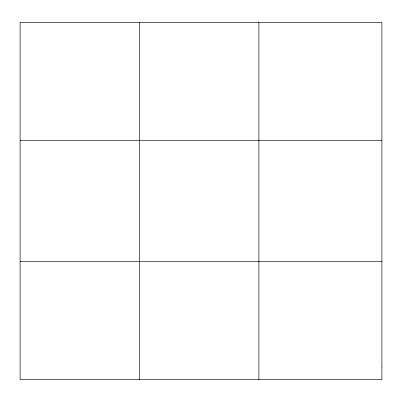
<?xml version="1.0" encoding="UTF-8"?>
<svg xmlns="http://www.w3.org/2000/svg" width="402" height="402" viewBox="0 0 402 402"><rect width="100%" height="100%" fill="white"/><g stroke="black" fill="none" stroke-linecap="round" stroke-linejoin="round"><path stroke-width="0.6" d="M139.494 22.422L139.494 379.578M258.888 22.422L258.888 379.578M20.1 140.283L381.9 140.283M20.1 261.717L381.9 261.717M381.9 367.79L381.9 379.578L20.1 379.578L20.1 22.422L381.9 22.422L381.9 367.79"/></g></svg>
